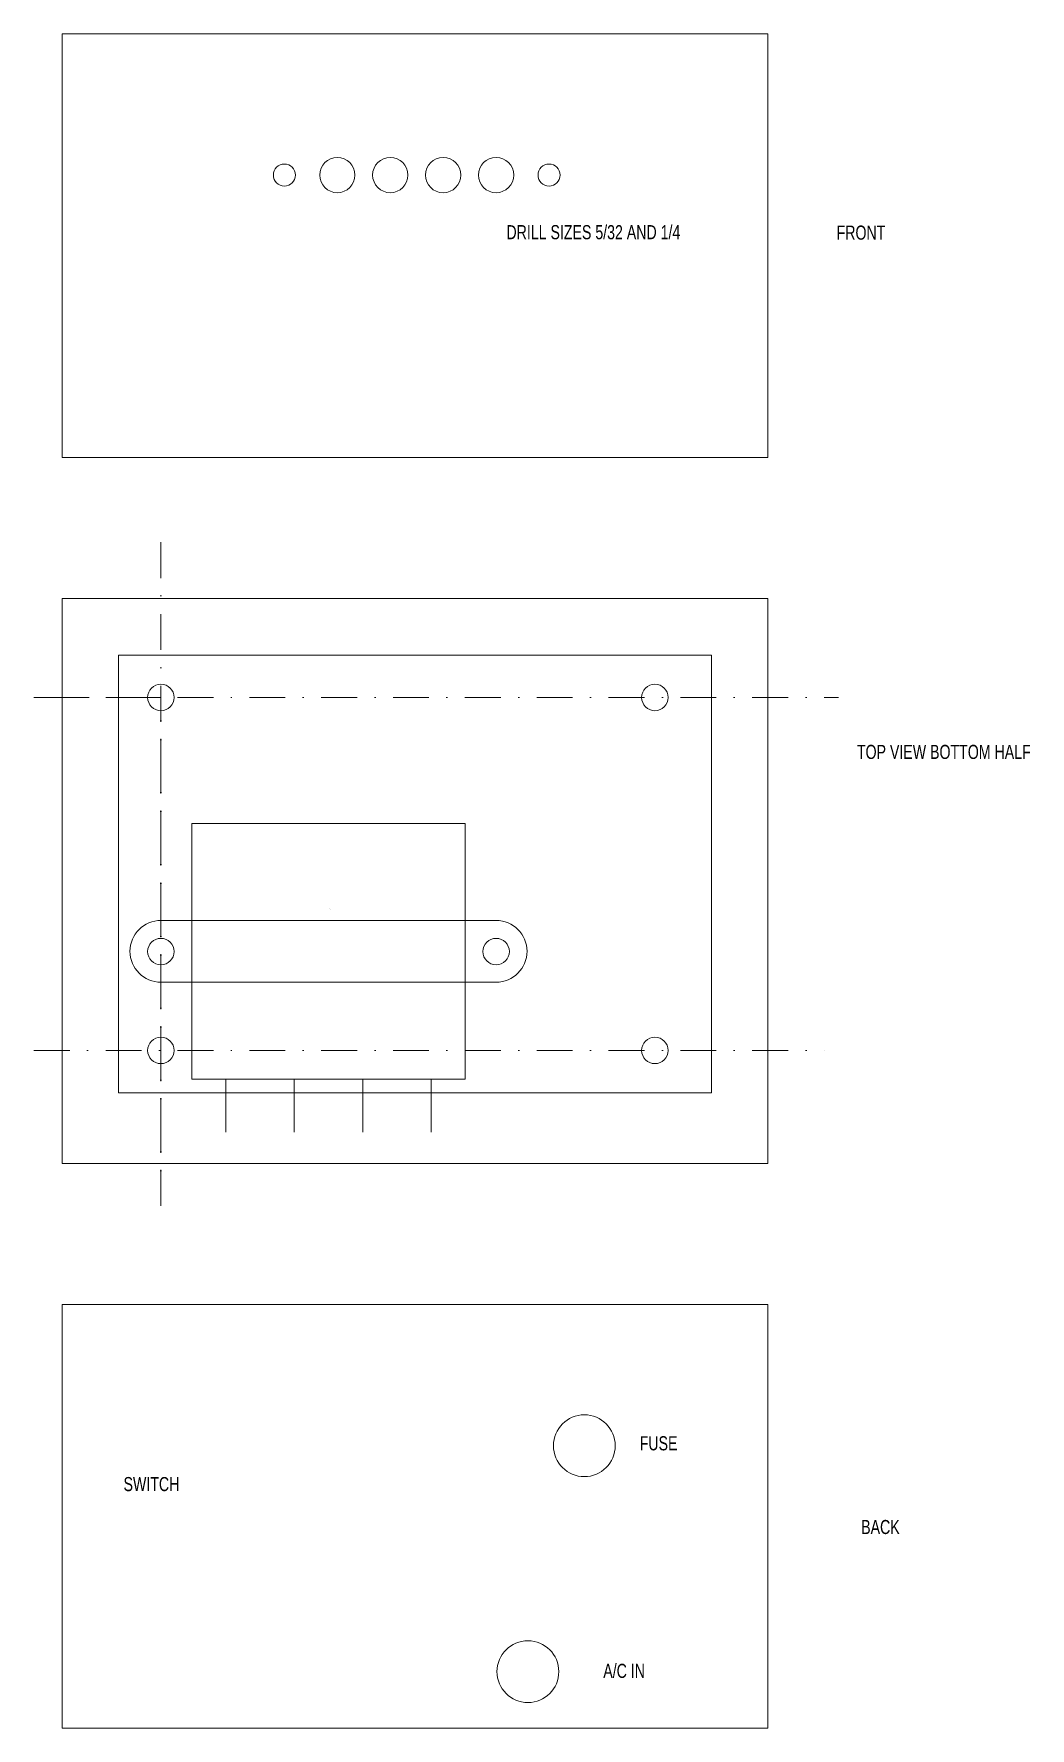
# Model space of a CAD drawing. Header units: inches. Extents: x -270 to 436, y -600 to 600.
import ezdxf

# ---------------------------------------------------------------- set-up
doc = ezdxf.new("R2010")
doc.units = ezdxf.units.IN
doc.linetypes.add('DASHDOTX2', pattern=[50.8, 25.4, -12.7, 0, -12.7])
doc.layers.get('0').update_dxf_attribs({"linetype": 'CONTINUOUS', "lineweight": 0})
doc.styles.get("Standard").update_dxf_attribs({"font": 'txt', "width": 0.75})

msp = doc.modelspace()

# ---------------------------------------------------------------- linework, layer by layer
for p, q in [((-250, 600), (250, 600)), ((-250, 300), (-250, 600)), ((250, 600), (250, 300)), ((250, 300), (-250, 300)), ((-250, 200), (250, 200)), ((-250, -200), (-250, 200)), ((250, 200), (250, -200)), ((-210, 160), (210, 160)), ((-210, -150), (-210, 160)), ((210, 160), (210, -150)), ((-61.2, 40.8), (-158.1, 40.8)), ((-158.1, -140.4), (-158.1, 40.8)), ((-61.2, 40.8), (35.6, 40.8)), ((35.6, -140.4), (35.6, 40.8)), ((-180, -27.9), (57.5, -27.9)), ((-180, -71.7), (57.5, -71.7)), ((-61.2, -140.4), (-158.1, -140.4)), ((-133.9, -140.4), (-133.9, -177.9)), ((-85.5, -177.9), (-85.5, -140.4)), ((-61.2, -140.4), (35.6, -140.4)), ((-37, -177.9), (-37, -140.4)), ((11.4, -140.4), (11.4, -177.9)), ((210, -150), (-210, -150)), ((250, -200), (-250, -200)), ((-250, -300), (250, -300)), ((-250, -600), (-250, -300)), ((250, -300), (250, -600)), ((250, -600), (-250, -600))]:
    msp.add_line(p, q)
at = {"linetype": 'DASHDOTX2'}
for p, q in [((-180, 240), (-180, -230)), ((-180, 130), (-270, 130)), ((-270, 130), (300, 130)), ((-180, -230), (-180, 130)), ((-270, -120), (290, -120))]:
    msp.add_line(p, q, dxfattribs=at)
for centre, radius in [((-92.5, 500), 7.82), ((-55, 500), 12.5), ((-17.5, 500), 12.5), ((20, 500), 12.5), ((57.5, 500), 12.5), ((95, 500), 7.82), ((-180, 130), 9.38), ((170, 130), 9.38), ((-180, -50), 9.38), ((57.5, -50), 9.38), ((-180, -120), 9.38), ((170, -120), 9.38), ((120, -400), 21.9), ((80, -560), 21.9)]:
    msp.add_circle(centre, radius)
for centre, start, end in [((-180, -49.8), 90, 270), ((57.5, -49.8), 270, 90)]:
    msp.add_arc(centre, 21.9, start, end)

# ---------------------------------------------------------------- texts
at = {"width": 100, "attachment_point": 8}
for s, insert, char_height in [('DRILL\\~SIZES\\~5/32\\~AND\\~1/4', (126.4, 454.4), 10), ('FRONT', (316, 454.1), 10), ('TOP\\~VIEW\\~BOTTOM\\~HALF', (374.7, 86.3), 10), ('2\\~3/8', (-60, -20), 0.3), ('FUSE', (172.6, -403.4), 10), ('SWITCH', (-186.7, -432.3), 10), ('BACK', (329.8, -462.7), 10), ('A/C\\~IN', (148.2, -564.6), 10)]:
    msp.add_mtext(s, dxfattribs=dict(at, insert=insert, char_height=char_height))

doc.saveas('drawing.dxf')
